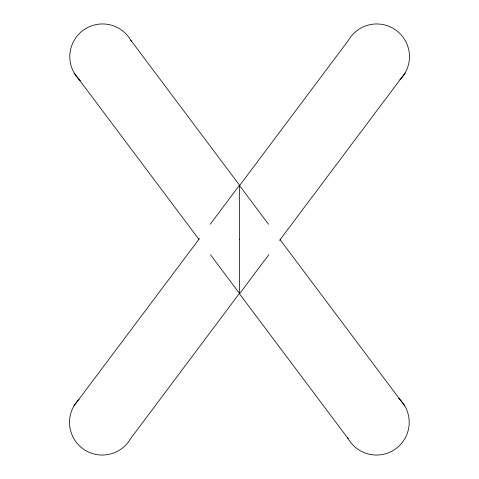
<?xml version="1.0" encoding="UTF-8"?>
<svg xmlns="http://www.w3.org/2000/svg" width="479" height="479" viewBox="0 0 479 479"><rect width="100%" height="100%" fill="white"/><g stroke="black" fill="none" stroke-linecap="round" stroke-linejoin="round"><path stroke-width="0.72" d="M73.904 405.982L199.456 238.584M210.221 224.232L239.362 185.373L268.509 224.232M239.638 185.529L348.437 40.308A32.71 32.71 0 0 1 396.678 30.71A32.71 32.71 0 0 1 399.893 79.789M239.362 293.471L130.563 438.692A32.71 32.71 0 0 1 82.322 448.29A32.71 32.71 0 0 1 79.107 399.211M210.491 254.768L239.638 293.627L268.779 254.768M279.544 240.416L405.096 73.018M130.833 40.308L239.638 185.373M280.167 239.775L404.821 405.982M74.179 73.018L198.833 239.225M239.362 293.627L348.167 438.692M239.638 239.38L239.638 293.627M239.362 185.373L239.362 239.62M80.4 80.771A32.71 32.71 0 0 1 82.592 30.71A32.71 32.71 0 0 1 131.515 41.547M398.6 398.229A32.71 32.71 0 0 1 396.408 448.29A32.71 32.71 0 0 1 347.485 437.453"/></g></svg>
